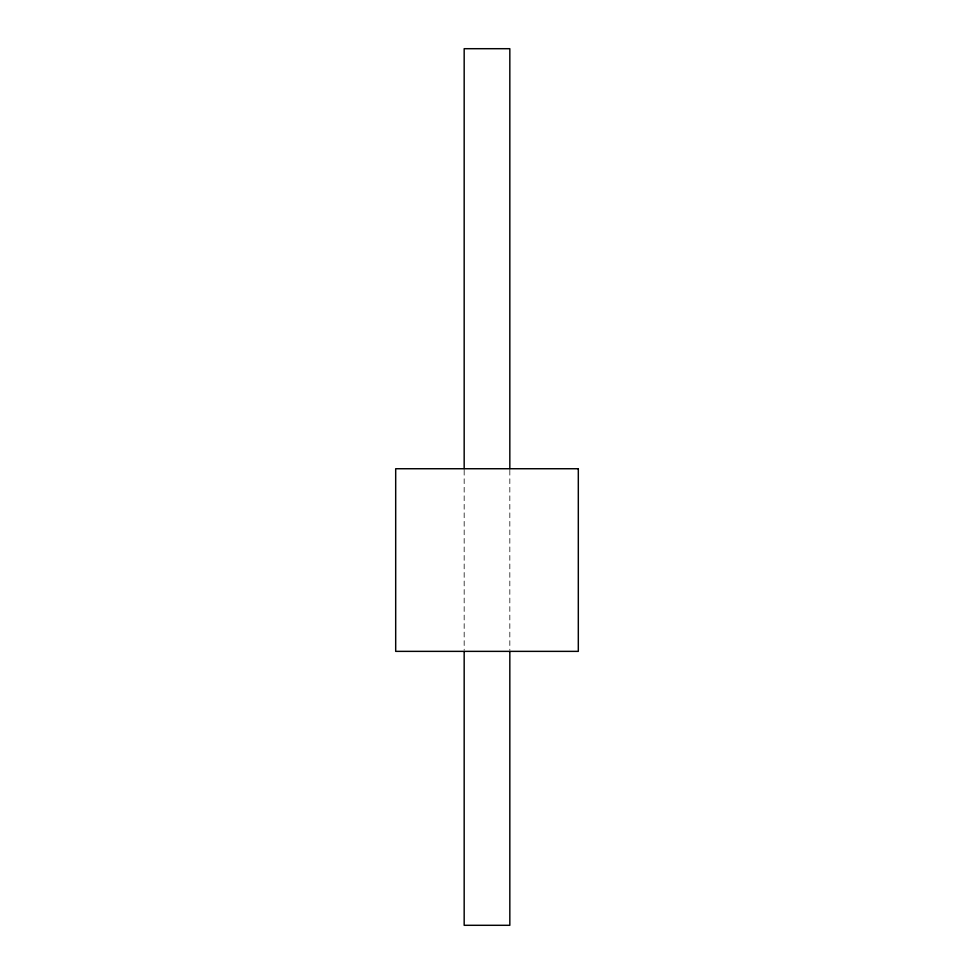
<?xml version="1.0" encoding="UTF-8"?>
<svg xmlns="http://www.w3.org/2000/svg" width="974" height="974" viewBox="0 0 974 974"><rect width="100%" height="100%" fill="white"/><g stroke="black" fill="none" stroke-linecap="round" stroke-linejoin="round"><path stroke-width="0.73" stroke-dasharray="4.87 3.65" d="M509.828 470.259L509.828 649.841M464.172 470.259L464.172 649.841"/><path stroke-width="1.46" d="M509.828 468.738L509.828 48.7L464.172 48.7L464.172 468.738M509.828 651.363L509.828 925.3L464.172 925.3L464.172 651.363M578.312 468.738L395.688 468.738L395.688 651.363L578.312 651.363L578.312 468.738"/></g></svg>
